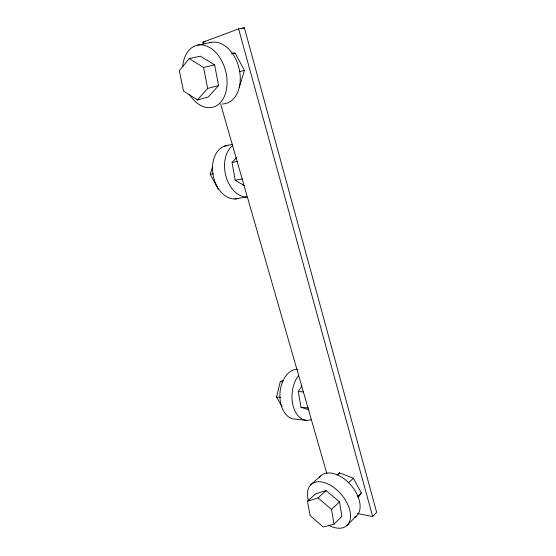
<?xml version="1.0" encoding="UTF-8"?>
<svg xmlns="http://www.w3.org/2000/svg" width="556" height="556" viewBox="0 0 556 556"><rect width="100%" height="100%" fill="white"/><g stroke="black" fill="none" stroke-linecap="round" stroke-linejoin="round"><path stroke-width="0.83" d="M282.087 406.651L276.492 397.047L280.328 381.541L283.567 380.512M218.306 189.242L210.237 174.348L212.649 166.334M239.219 87.507L244.404 70.438L235.16 53.091L231.824 53.154M308.837 409.786L300.998 407.298L298.301 391.549L301.887 385.843M338.687 474.261L339.57 472.857L353.401 478.209L361.317 492.922L358.022 497.752M189.179 58.623L179.331 70.675L183.508 91.024L197.45 99.948L208.291 96.994L218.564 85.589L214.63 64.878L200.32 56.191L189.179 58.623L203.565 67.457L214.63 64.878M197.45 99.948L207.659 88.439L218.564 85.589M244.404 185.662L235.195 180.262L232.074 162.512L236.606 157.411M357.466 513.529L372.68 516.545L376.669 512.354L244.383 27.8L238.621 28.912L202.87 42.2L203.35 43.868M346.694 525.733L356.174 516.253M334.059 524.12L341.933 516.42L339.48 501.859L326.066 490.552L315.481 493.923L307.426 501.22L310.088 515.6L323.21 526.991L334.059 524.12L331.515 509.442L318.004 497.926L307.426 501.22M357.696 496.438L361.317 492.922M331.515 509.442L339.48 501.859M348.508 482.782L353.401 478.209M318.004 497.926L326.066 490.552M337.11 475.095L339.57 472.857M310.783 484.735L320.638 475.999M241.95 28.703L244.383 27.8M239.427 71.682L244.404 70.438M224.596 146.096L232.61 144.247M231.796 53.842L235.16 53.091M232.074 162.512L237.69 161.344M197.734 45.112L211.308 42.36M202.87 42.2L205.379 41.7M210.237 174.348L213.365 173.722M235.195 180.262L242.423 178.928M234.861 198.951L246.892 196.998A27.48 18.772 78.7 0 1 226.077 176.711A27.48 18.772 78.7 0 1 232.193 145.874M280.328 381.541L282.893 381.701M298.301 391.549L303.458 391.917M276.492 397.047L280.78 397.387M300.998 407.298L308.733 407.986M306.697 420.357L294.652 419.106A24.95 16.235 -86.2 0 1 279.946 393.433A24.95 16.235 -86.2 0 1 297.578 369.288M220.621 103.951L326.858 473.622M238.621 28.912L372.68 516.545M203.565 67.457L207.659 88.439M182.674 66.644A31.984 21.482 75.5 0 1 212.003 49.067A31.984 21.482 75.5 0 1 223.915 97.363A31.984 21.482 75.5 0 1 189.589 94.659M209.737 42.749A31.435 21.475 76 0 1 239.365 69.771A31.435 21.475 76 0 1 222.219 103.986M238.093 198.457A27.077 18.8 78.4 0 1 213.191 175.522A27.077 18.8 78.4 0 1 227.828 145.422M310.936 419.704A25.298 16.173 -86.3 0 1 293.304 406.533A25.298 16.173 -86.3 0 1 298.35 375.932M308.455 500.65A27.265 16.207 49.5 0 1 324.774 482.726A27.265 16.207 49.5 0 1 350.495 514.085A27.265 16.207 49.5 0 1 328.652 525.281M319.54 477.291A26.862 16.277 49.2 0 1 350.683 484.867A26.862 16.277 49.2 0 1 354.777 517.254"/></g></svg>
